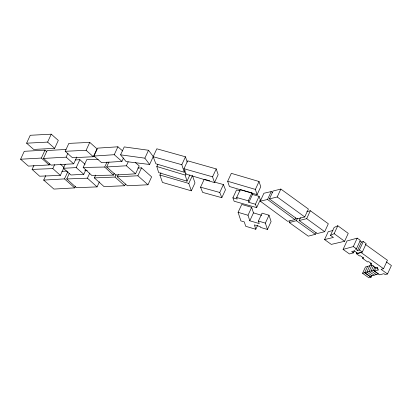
<?xml version="1.0" encoding="UTF-8"?>
<svg xmlns="http://www.w3.org/2000/svg" width="412" height="412" viewBox="0 0 412 412"><rect width="100%" height="100%" fill="white"/><g stroke="black" fill="none" stroke-linecap="round" stroke-linejoin="round"><path stroke-width="0.62" d="M26.605 143.191L30.256 135.28L51.258 134.183L58.313 140.425L54.657 148.335L33.655 149.432L26.605 143.191L47.607 142.094L54.657 148.335M49.687 163.816L49.162 164.944L28.428 166.108L20.6 159.217L24.257 151.312L45.006 150.148L46.844 151.765M60.245 164.079L64.014 167.478L60.358 175.388L39.645 176.207L32.1 169.414L33.928 165.459M47.607 142.094L51.258 134.183M20.6 159.217L41.349 158.059L45.006 150.148M76.817 157.034L73.686 163.811L51.057 165.099L43.481 158.435L47.138 150.524L65.997 149.453M75.489 186.193L74.706 187.887L53.91 189.077L43.687 180.09L45.773 175.569M32.1 169.414L52.818 168.59L54.642 164.635M65.199 151.297L68.85 143.386L89.765 142.387L96.99 148.825L93.333 156.735L72.44 157.739L65.199 151.297L86.113 150.298L93.333 156.735M43.481 158.435L66.116 157.147L67.944 153.192M85.881 169.78L83.79 174.302L70.967 174.992L63.376 168.292L65.204 164.337M43.687 180.09L64.483 178.901L67.877 171.557M99.421 181.81L97.072 186.893L76.39 187.681L66.739 178.968L69.35 173.318M63.376 168.292L76.205 167.602L79.861 159.691L85.078 164.295M86.113 150.298L89.765 142.387M114.212 173.416L113.429 175.11L91.886 175.533L83.172 167.457L86.829 159.547L98.236 159.326M123.482 157.981L121.916 161.375L101.646 162.719L93.967 156.045L97.618 148.135L117.899 146.796L122.694 150.962M66.739 178.968L87.416 178.185L89.77 173.097M125.459 184.046L124.676 185.74L104.056 186.61L94.374 177.917L95.677 175.095M83.172 167.457L104.72 167.035L107.074 161.952M135.347 162.519L139.215 165.902L135.558 173.812L115.844 175.018L106.656 166.973L109.005 161.89M93.967 156.045L114.242 154.701L117.899 146.796M120.572 154.83L124.228 146.919L148.516 150.262L153.269 156.565L149.613 164.476L126.067 161.571L120.572 154.83L144.859 158.172L149.613 164.476M94.374 177.917L114.994 177.047L116.035 174.786M137.788 168.055L141.532 167.875L151.631 176.861L147.975 184.772L127.39 185.766L117.291 176.774L118.337 174.513M106.656 166.973L126.371 165.773L128.199 161.818M144.859 158.172L148.516 150.262M117.291 176.774L137.876 175.785L141.532 167.875M185.076 170.563L184.293 172.262L155.87 163.785L153.156 156.704L156.812 148.794L185.462 156.792L187.182 162.024M189.901 174.956L187.027 181.172L158.661 172.602L156.817 166.5L157.863 164.239M191.333 190.823L188.784 183.422L192.435 175.512L194.989 182.913L191.333 190.823L162.457 182.444L159.902 175.043L160.948 172.782M184.293 172.262L181.81 164.702L185.462 156.792M183.968 168.729L187.625 160.819L216.218 168.915L218.159 174.678L214.508 182.588L186.116 174.147L183.968 168.729L212.561 176.825L214.508 182.588M187.027 181.172L185.184 175.074L185.967 173.38M214.745 182.166L223.412 184.555L225.467 189.778L221.816 197.688L202.622 192.394L200.567 187.177L204.223 179.266M212.561 176.825L216.218 168.915M221.816 197.688L219.756 192.466L223.412 184.555M227.676 181.254L231.328 173.344L259.03 181.501L260.755 186.749L257.103 194.66L229.402 186.492L227.676 181.254L255.373 189.412L257.103 194.66M240.932 189.762L251.928 192.893L252.494 194.449L259.091 196.328L260.322 199.717L256.666 207.627L234.134 201.21L232.904 197.822L236.555 189.911L240.263 190.967M232.904 197.822L237.23 199.058L236.668 197.497L240.325 189.587M238.1 212.324L241.756 204.414L251.66 207.339L253.468 212.88L249.816 220.791L259.225 223.572L258.406 221.064L262.058 213.153L269.015 215.208L271.091 221.548L267.434 229.458L260.477 227.398L260.224 226.615L254.374 224.89L255.806 229.278L245.722 226.296L244.28 221.903L240.907 220.909L238.1 212.324L248.003 215.249L249.816 220.791M256.666 207.627L255.435 204.239L248.838 202.359L248.271 200.804L251.928 192.893M248.838 202.359L252.494 194.449M255.373 189.412L259.03 181.501M248.003 215.249L251.66 207.339M255.435 204.239L259.091 196.328M295.718 217.933L294.935 219.627L287.643 221.311L260.26 201.169L263.912 193.259L271.199 191.575L272.749 192.713M260.26 201.169L267.548 199.485L271.199 191.575M269.422 198.919L273.079 191.008L280.855 189.067L308.408 209.044L304.751 216.949L296.985 218.896L269.422 198.919L277.199 196.977L304.751 216.949M255.806 229.278L257.634 225.323M277.199 196.977L280.855 189.067M267.434 229.458L265.364 223.119L269.015 215.208M316.138 232.61L315.355 234.304L308.284 236.174L289.291 222.562L290.074 220.868M289.291 222.562L296.357 220.693L297.402 218.432M306.868 211.613L310.344 210.748L328.328 223.783L324.671 231.693L317.142 233.573L299.158 220.533L300.461 217.711M299.158 220.533L306.688 218.659L310.344 210.748M324.568 239.578L333.421 237.436L330.476 235.37L334.132 227.46L337.788 225.75L348.253 233.367L344.597 241.278L331.299 244.393L324.568 239.578L328.225 231.668L332.947 230.524M330.476 235.37L334.132 233.661L337.788 225.75M353.398 252.88L349.494 253.962L343.088 249.409L346.986 240.974L357.219 238.146L360.34 240.366L356.442 248.802L355.499 249.059L357.513 250.496L359.388 249.986L363.286 241.55L366.211 243.626L362.313 252.062L357.704 253.339L354.279 250.898L351.642 251.629L353.398 252.88L354.438 250.63M343.088 249.409L353.321 246.587L357.219 238.146M357.513 250.496L361.412 242.06L363.286 241.55M363.183 257.263L362.663 258.386L363.667 258.123L360.361 255.744L359.511 255.96L356.406 253.725L356.926 252.602M362.545 273.295L365.47 266.966L371.928 265.184L369.008 271.513L374.137 275.159L378.432 273.97L373.308 270.323L362.545 273.295L368.91 277.817L371.063 277.219L371.861 275.494M374.137 275.159L369.827 276.349L364.697 272.703L367.622 266.373M369.78 265.776L366.855 272.105L371.979 275.752M377.392 267.481L376.872 268.603L377.974 268.315L376.836 267.496L375.672 267.8L370.579 264.128L371.099 263.005M373.55 265.745L371.161 270.921L376.28 274.562M373.308 270.323L374.899 266.868M386.456 261.975L391.4 265.529L387.501 273.97L385.168 274.567L383.943 273.686L379.612 274.804L374.343 271.003L375.904 267.63M387.501 273.97L381.074 269.345L383.536 268.701L387.435 260.266L365.485 244.45M356.406 253.725L361.077 252.52L383.536 268.701M370.579 264.128L371.712 263.84L368.673 261.651L367.586 261.934L362.663 258.386M374.343 271.003L378.659 269.891L376.872 268.603M61.836 171.351L66.878 171.062M75.37 159.933L79.861 159.691M84.805 170.511L87.313 170.413M204.841 179.436L209.79 180.801M200.567 187.177L219.756 192.466M153.156 156.704L181.81 164.702M236.668 197.497L248.271 200.804M159.902 175.043L188.784 183.422M253.468 212.88L261.702 215.316M258.406 221.064L265.364 223.119M156.817 166.5L185.184 175.074M353.321 246.587L356.442 248.802M359.903 240.984L361.412 242.06M359.388 249.986L362.313 252.062M364.697 272.703L371.063 277.219M296.357 220.693L315.355 234.304M306.688 218.659L324.671 231.693M334.132 233.661L344.597 241.278M267.548 199.485L294.935 219.627M114.242 154.701L121.916 161.375M126.371 165.773L135.558 173.812M66.116 157.147L73.686 163.811M64.483 178.901L74.706 187.887M76.205 167.602L83.79 174.302M41.349 158.059L49.162 164.944M137.876 175.785L147.975 184.772M114.994 177.047L124.676 185.74M52.818 168.59L60.358 175.388M87.416 178.185L97.072 186.893M104.72 167.035L113.429 175.11"/></g></svg>
